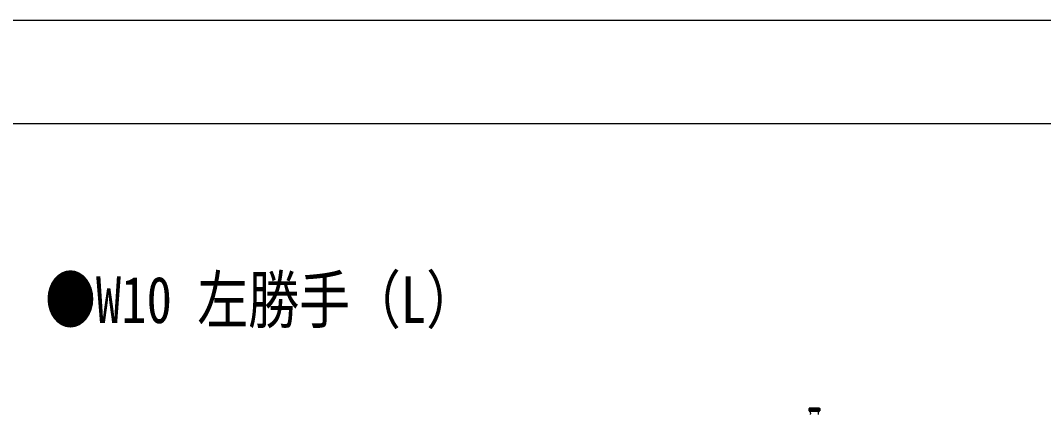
# Model space of a CAD drawing. Units: millimetres, scale not verified. Extents: x -4205 to 4205, y -2970 to 2970.
# Drawn here: x -2028 to -97, y 2227 to 2970 of the extents above; entities that cross this region are included whole.
import ezdxf
from ezdxf.enums import TextEntityAlignment as Align

# ---------------------------------------------------------------- set-up
doc = ezdxf.new("R2010")
doc.units = ezdxf.units.MM
doc.header["$LTSCALE"] = 16
for name, color, linetype in [('0-1_USER1', 3, 'Continuous'), ('0-3_YKK_A1', 4, 'Continuous'), ('0-5_YKK_ZWAK', 7, 'Continuous')]:
    doc.layers.add(name, color=color, linetype=linetype)
doc.styles.add('ＭＳ ゴシック', font='')
doc.styles.get('ＭＳ ゴシック').set_extended_font_data('MS Gothic')

msp = doc.modelspace()

# ---------------------------------------------------------------- linework, layer by layer
at = {"layer": '0-3_YKK_A1'}
for p, q in [((-539.28, 2233.88), (-539.28, 2238.08)), ((-538.98, 2233.58), (-537.2, 2233.58)), ((-538.69, 2234.08), (-538.69, 2238.08)), ((-536.63, 2239.08), (-538.28, 2239.08)), ((-537.88, 2234.08), (-537.88, 2238.08)), ((-537.45, 2234.08), (-537.88, 2234.08)), ((-536.96, 2234.08), (-537.45, 2234.08)), ((-537.2, 2233.58), (-519.58, 2233.58)), ((-536.96, 2234.08), (-536.96, 2238.08)), ((-520.28, 2239.08), (-536.63, 2239.08)), ((-534.3, 2234.08), (-534.3, 2238.08)), ((-531.04, 2234.08), (-531.04, 2238.08)), ((-527.57, 2234.08), (-527.57, 2238.08)), ((-524.3, 2234.08), (-524.3, 2238.08)), ((-521.64, 2234.08), (-521.64, 2238.08)), ((-519.89, 2234.08), (-519.89, 2238.08)), ((-519.28, 2238.08), (-519.28, 2233.88)), ((-519.28, 2234.08), (-519.28, 2238.08))]:
    msp.add_line(p, q, dxfattribs=at)
for points in [[(-539.17, 2238.52), (-539.24, 2238.37), (-539.28, 2238.08)], [(-538.69, 2234.08), (-539.11, 2234.08), (-539.11, 2238.08)], [(-538.27, 2239.05), (-538.16, 2239.06), (-538.13, 2239.06), (-538.18, 2239.01), (-538.29, 2238.93), (-538.43, 2238.78), (-538.57, 2238.58), (-538.66, 2238.34), (-538.69, 2238.08)], [(-536.79, 2239.06), (-536.69, 2239.05), (-536.65, 2239.03), (-536.66, 2238.96), (-536.72, 2238.86), (-536.81, 2238.71), (-536.89, 2238.51), (-536.94, 2238.31), (-536.96, 2238.08)], [(-535.62, 2238.08), (-535.6, 2238.34), (-535.53, 2238.58), (-535.41, 2238.78), (-535.22, 2238.93), (-534.99, 2239.02), (-534.73, 2239.06), (-534.51, 2239.06), (-534.33, 2239.05), (-534.23, 2239.02), (-534.19, 2238.97), (-534.18, 2238.88), (-534.2, 2238.76), (-534.23, 2238.62), (-534.27, 2238.45), (-534.3, 2238.08)], [(-534.3, 2234.08), (-535.62, 2234.08), (-535.62, 2238.08)], [(-532.59, 2238.08), (-532.58, 2238.37), (-532.53, 2238.64), (-532.41, 2238.85), (-532.32, 2238.93), (-532.21, 2238.99), (-532.08, 2239.02), (-531.93, 2239.05), (-531.64, 2239.06), (-531.48, 2239.06), (-531.35, 2239.05), (-531.17, 2239), (-531.1, 2238.94), (-531.05, 2238.87), (-531.03, 2238.65), (-531.04, 2238.38), (-531.04, 2238.08)], [(-531.04, 2234.08), (-532.59, 2234.08), (-532.59, 2238.08)], [(-529.16, 2238.08), (-529.16, 2238.41), (-529.15, 2238.7), (-529.12, 2238.81), (-529.06, 2238.91), (-528.97, 2238.98), (-528.85, 2239.03), (-528.72, 2239.05), (-528.56, 2239.06), (-528.39, 2239.06), (-528.23, 2239.06), (-528.06, 2239.04), (-527.93, 2239.01), (-527.8, 2238.95), (-527.71, 2238.86)], [(-527.57, 2234.08), (-529.16, 2234.08), (-529.16, 2238.08)], [(-525.75, 2238.08), (-525.78, 2238.46), (-525.8, 2238.63), (-525.81, 2238.78), (-525.81, 2238.9), (-525.76, 2238.98), (-525.68, 2239.03), (-525.55, 2239.06), (-525.4, 2239.06), (-525.21, 2239.06), (-525.01, 2239.04), (-524.84, 2239.01), (-524.66, 2238.94), (-524.53, 2238.83), (-524.43, 2238.7), (-524.36, 2238.54), (-524.32, 2238.32), (-524.3, 2238.08)], [(-524.3, 2234.08), (-525.75, 2234.08), (-525.75, 2238.08)], [(-522.76, 2238.08), (-522.78, 2238.3), (-522.83, 2238.51), (-522.89, 2238.7), (-522.95, 2238.85), (-522.98, 2238.96), (-522.96, 2239.03), (-522.89, 2239.05), (-522.75, 2239.06), (-522.55, 2239.06), (-522.37, 2239.03), (-522.15, 2238.96), (-521.96, 2238.86), (-521.82, 2238.71), (-521.71, 2238.52), (-521.66, 2238.31), (-521.64, 2238.08)], [(-521.64, 2234.08), (-522.76, 2234.08), (-522.76, 2238.08)], [(-520.56, 2238.08), (-520.58, 2238.3), (-520.65, 2238.51), (-520.74, 2238.7), (-520.84, 2238.85), (-520.94, 2238.96), (-520.99, 2239.03), (-520.99, 2239.05), (-520.93, 2239.06), (-520.79, 2239.06), (-520.64, 2239.03), (-520.44, 2238.96), (-520.26, 2238.86), (-520.1, 2238.71), (-519.99, 2238.52), (-519.92, 2238.31), (-519.89, 2238.08)], [(-519.89, 2234.08), (-520.56, 2234.08), (-520.56, 2238.08)], [(-519.41, 2238.08), (-519.44, 2238.3), (-519.51, 2238.51), (-519.62, 2238.7), (-519.76, 2238.85), (-519.9, 2238.96), (-520.03, 2239.03), (-520.09, 2239.05), (-520.11, 2239.06), (-520.06, 2239.06), (-519.96, 2239.03), (-519.81, 2238.96), (-519.65, 2238.86), (-519.5, 2238.71), (-519.38, 2238.52), (-519.3, 2238.31), (-519.28, 2238.08)], [(-519.28, 2234.08), (-519.41, 2234.08), (-519.41, 2238.08)]]:
    msp.add_lwpolyline(points, dxfattribs=at)
for centre, radius, start, end in [((-538.98, 2233.88), 0.3, 180, 270), ((-538.28, 2238.08), 1, 90, 153.95294), ((-538.13, 2238.09), 0.974, 98.3239, 180.24882), ((-536.9, 2238.09), 0.978, 83.48534, 180.49561), ((-544.28, 2229.18), 8, 0, 33.36701), ((-544.28, 2229.18), 8, 344.03799, 0), ((-528.96, 2238.24), 1.4, 353.69571, 26.60774), ((-514.28, 2229.18), 8, 146.63299, 180), ((-514.28, 2229.18), 8, 180, 195.96201), ((-519.58, 2233.88), 0.3, 270, 0)]:
    msp.add_arc(centre, radius, start, end, dxfattribs=at)
at = {"layer": '0-5_YKK_ZWAK'}
msp.add_line((3895.02, 2775), (-3904.98, 2775), dxfattribs=at)
msp.add_lwpolyline([(-4205, -2970), (4205, -2970), (4205, 2970), (-4205, 2970)], close=True, dxfattribs=at)

# ---------------------------------------------------------------- texts
at = {"layer": '0-1_USER1', "style": 'ＭＳ ゴシック', "width": 0.8}
msp.add_text('●W10 左勝手（L）', height=87.98, dxfattribs=at).set_placement((-1981.4, 2373), align=Align.BOTTOM_LEFT)

doc.saveas('drawing.dxf')
